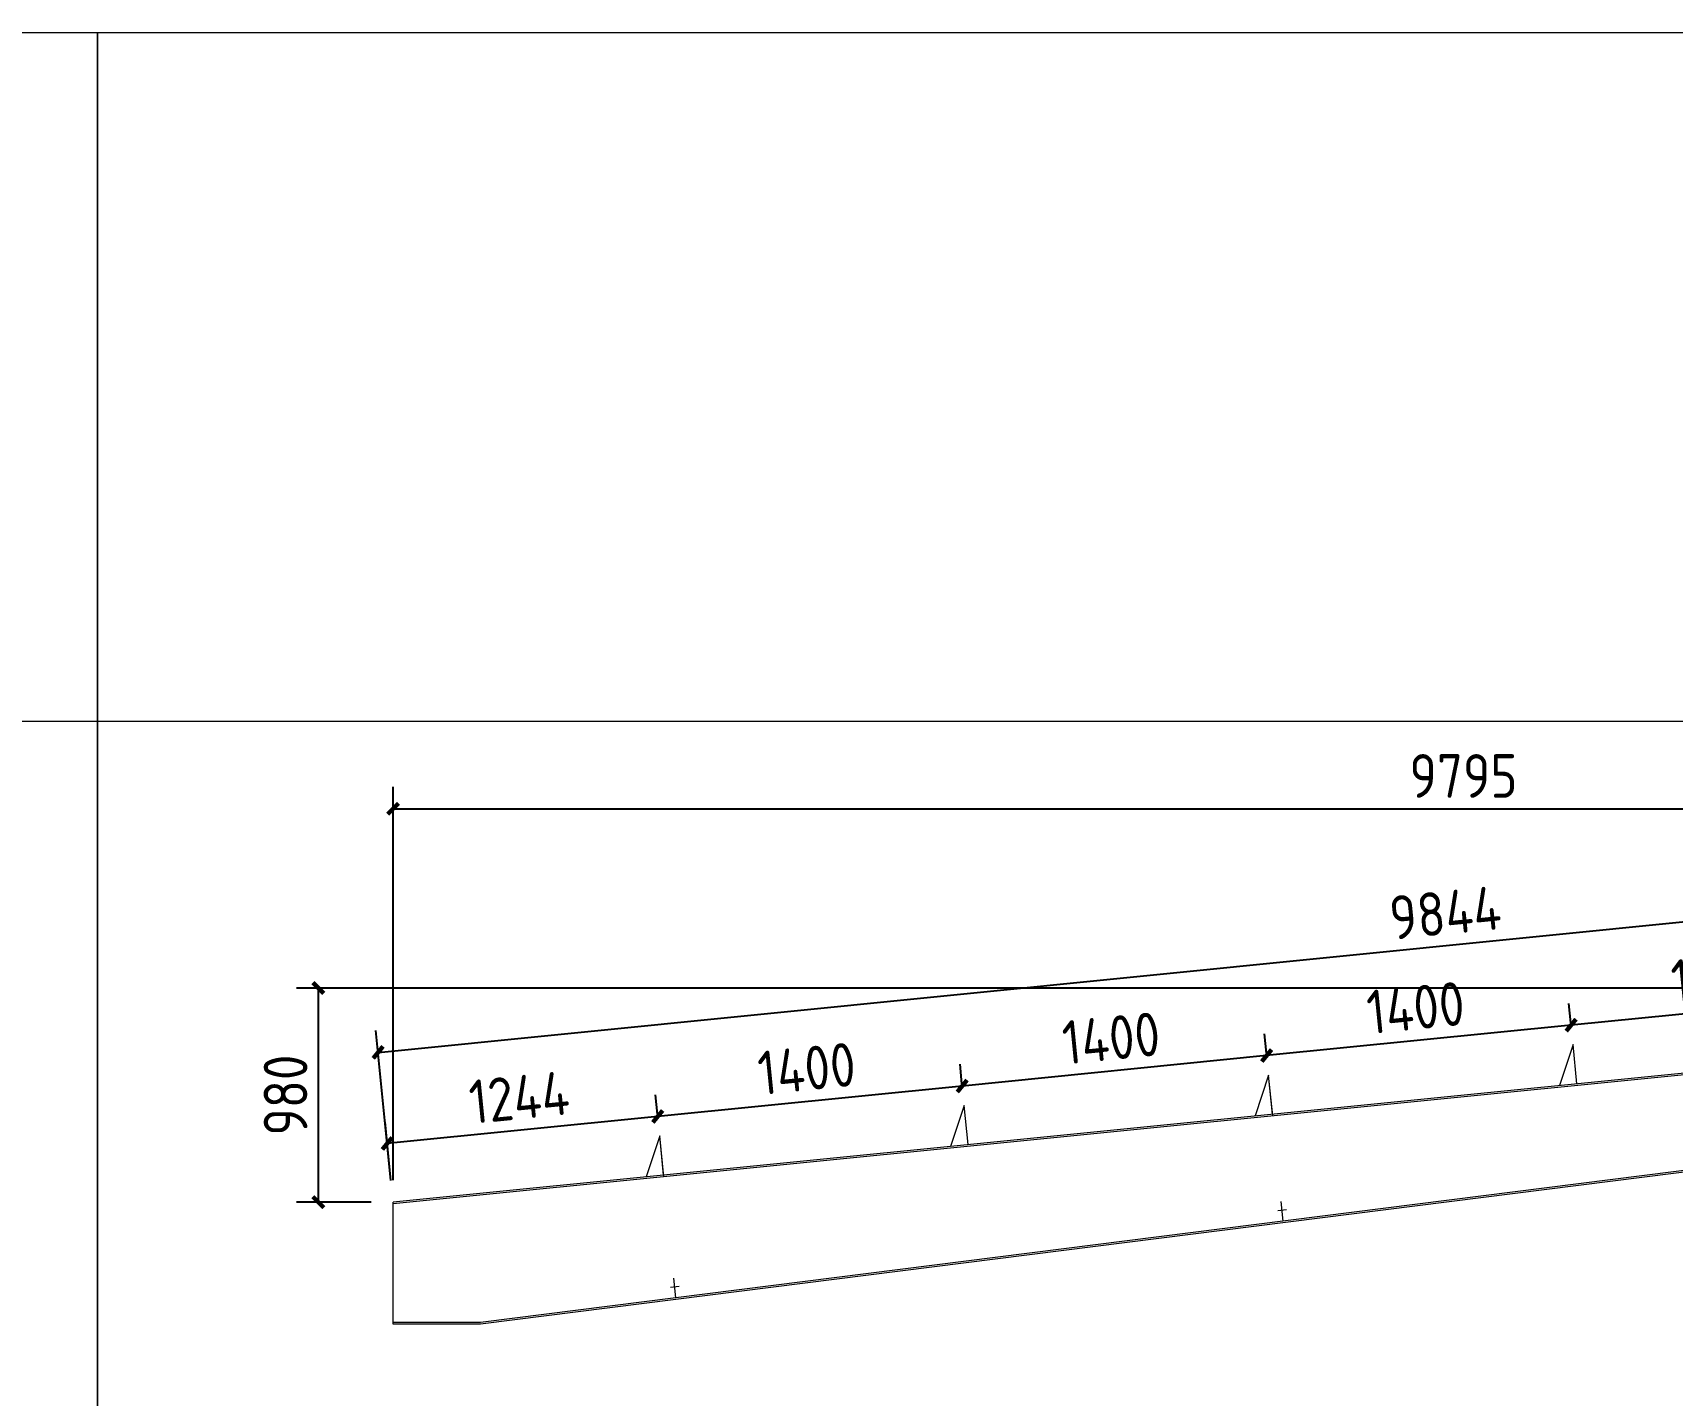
# Model space of a CAD drawing. Extents: x 485428 to 797698, y 56414 to 211814.
# Drawn here: x 763143 to 770644, y 152029 to 158264 of the extents above; entities that cross this region are included whole.
import ezdxf

# ---------------------------------------------------------------- set-up
doc = ezdxf.new("R2010")
doc.units = 0
doc.header["$LTSCALE"] = 1000
doc.header["$MEASUREMENT"] = 0
doc.layers.add('DOTE', color=1, linetype='Continuous')
doc.styles.get("Standard").update_dxf_attribs({"font": 'gbenor.shx', "bigfont": 'gbcbig.shx'})
doc.dimstyles.get("Standard").update_dxf_attribs({"dimscale": 100, "dimtxt": 2, "dimasz": 0.4, "dimexe": 0.5, "dimexo": 1, "dimgap": 0.5, "dimtad": 1, "dimdec": 0, "dimzin": 0, "dimdsep": 46, "dimtxsty": 'Standard', "dimblk": 'ARCHTICK', "dimcen": 0.09, "dimadec": 0, "dimazin": 0, "dimtfac": 1, "dimtdec": 0, "dimtix": 1, "dimtmove": 2, "dimatfit": 3, "dimfxl": 1, "dimtolj": 1, "dimtzin": 0, "dimarcsym": 0})

# ---------------------------------------------------------------- blocks, each defined once
blk = doc.blocks.new('_ArchTick')
at = {"color": 0, "linetype": 'ByBlock', "const_width": 0.4}
blk.add_lwpolyline([(-0.5, -0.5), (0.5, 0.5)], dxfattribs=at)
blk = doc.blocks.new('*D2428')
at = {"color": 3, "lineweight": -2}
for p, q in [((771573, 153872.6), (771564.1, 153961.7)), ((771574.1, 153862.2), (770181, 153722.9)), ((770180, 153733.3), (770171.1, 153822.4))]:
    blk.add_line(p, q, dxfattribs=at)
at = {"layer": 'Defpoints', "color": 0}
for p in [(771583, 153773.1), (770181, 153722.9), (770189.9, 153633.8)]:
    blk.add_point(p, dxfattribs=at)
at = {"color": 3, "lineweight": -2, "xscale": 50, "yscale": 50, "zscale": 50}
for p, rotation in [((771574.1, 153862.2), 5.710593137549313), ((770181, 153722.9), 185.7105931375493)]:
    blk.add_blockref('_ArchTick', p, dxfattribs=dict(at, rotation=rotation))
at = {"color": 0, "lineweight": 15, "insert": (770862.6, 153941.8), "char_height": 200, "attachment_point": 5, "rotation": 5.71059}
blk.add_mtext('\\A1;1400', dxfattribs=at)
blk = doc.blocks.new('*D2429')
at = {"color": 3, "lineweight": -2}
for p, q in [((770180, 153733.3), (770171.1, 153822.4)), ((770181, 153722.9), (768788, 153583.6)), ((768786.9, 153594), (768778, 153683.1))]:
    blk.add_line(p, q, dxfattribs=at)
at = {"layer": 'Defpoints', "color": 0}
for p in [(770189.9, 153633.8), (768788, 153583.6), (768796.9, 153494.5)]:
    blk.add_point(p, dxfattribs=at)
at = {"color": 3, "lineweight": -2, "xscale": 50, "yscale": 50, "zscale": 50}
for p, rotation in [((770181, 153722.9), 5.710593137549313), ((768788, 153583.6), 185.7105931375493)]:
    blk.add_blockref('_ArchTick', p, dxfattribs=dict(at, rotation=rotation))
at = {"color": 0, "lineweight": 15, "insert": (769469.6, 153802.5), "char_height": 200, "attachment_point": 5, "rotation": 5.71059}
blk.add_mtext('\\A1;1400', dxfattribs=at)
blk = doc.blocks.new('*D2430')
at = {"color": 3, "lineweight": -2}
for p, q in [((768786.9, 153594), (768778, 153683.1)), ((768788, 153583.6), (767394.9, 153444.3)), ((767393.9, 153454.7), (767385, 153543.8))]:
    blk.add_line(p, q, dxfattribs=at)
at = {"layer": 'Defpoints', "color": 0}
for p in [(768796.9, 153494.5), (767394.9, 153444.3), (767403.8, 153355.2)]:
    blk.add_point(p, dxfattribs=at)
at = {"color": 3, "lineweight": -2, "xscale": 50, "yscale": 50, "zscale": 50}
for p, rotation in [((768788, 153583.6), 5.710593137549313), ((767394.9, 153444.3), 185.7105931375493)]:
    blk.add_blockref('_ArchTick', p, dxfattribs=dict(at, rotation=rotation))
at = {"color": 0, "lineweight": 15, "insert": (768076.5, 153663.2), "char_height": 200, "attachment_point": 5, "rotation": 5.71059}
blk.add_mtext('\\A1;1400', dxfattribs=at)
blk = doc.blocks.new('*D2431')
at = {"color": 3, "lineweight": -2}
for p, q in [((767393.9, 153454.7), (767385, 153543.8)), ((766000.8, 153315.4), (765991.9, 153404.5)), ((767394.9, 153444.3), (766001.9, 153305))]:
    blk.add_line(p, q, dxfattribs=at)
at = {"layer": 'Defpoints', "color": 0}
for p in [(767403.8, 153355.2), (766001.9, 153305), (766010.8, 153215.9)]:
    blk.add_point(p, dxfattribs=at)
at = {"color": 3, "lineweight": -2, "xscale": 50, "yscale": 50, "zscale": 50}
for p, rotation in [((767394.9, 153444.3), 5.710593137549313), ((766001.9, 153305), 185.7105931375493)]:
    blk.add_blockref('_ArchTick', p, dxfattribs=dict(at, rotation=rotation))
at = {"color": 0, "lineweight": 15, "insert": (766683.5, 153523.9), "char_height": 200, "attachment_point": 5, "rotation": 5.71059}
blk.add_mtext('\\A1;1400', dxfattribs=at)
blk = doc.blocks.new('*D2432')
at = {"color": 3, "lineweight": -2}
for p, q in [((766000.8, 153315.4), (765991.9, 153404.5)), ((764781.1, 153012.5), (764754.2, 153280.8)), ((766001.9, 153305), (764764.2, 153181.3))]:
    blk.add_line(p, q, dxfattribs=at)
at = {"layer": 'Defpoints', "color": 0}
for p in [(764764.2, 153181.3), (766010.8, 153215.9), (764791, 152913)]:
    blk.add_point(p, dxfattribs=at)
at = {"color": 3, "lineweight": -2, "xscale": 50, "yscale": 50, "zscale": 50}
for p, rotation in [((766001.9, 153305), 5.710593137549313), ((764764.2, 153181.3), 185.7105931375493)]:
    blk.add_blockref('_ArchTick', p, dxfattribs=dict(at, rotation=rotation))
at = {"color": 0, "lineweight": 15, "insert": (765368.1, 153392.4), "char_height": 200, "attachment_point": 5, "rotation": 5.71059}
blk.add_mtext('\\A1;1244', dxfattribs=at)
blk = doc.blocks.new('*D2433')
at = {"color": 3, "lineweight": -2}
for p, q in [((774486, 153892.5), (764349, 153892.5)), ((764449, 153892.5), (764449, 152913)), ((764691, 152913), (764349, 152913))]:
    blk.add_line(p, q, dxfattribs=at)
at = {"layer": 'Defpoints', "color": 0}
for p in [(774586, 153892.5), (764449, 152913), (764791, 152913)]:
    blk.add_point(p, dxfattribs=at)
at = {"color": 3, "lineweight": -2, "xscale": 50, "yscale": 50, "zscale": 50}
for p, rotation in [((764449, 153892.5), 90), ((764449, 152913), 270)]:
    blk.add_blockref('_ArchTick', p, dxfattribs=dict(at, rotation=rotation))
at = {"color": 0, "lineweight": 15, "insert": (764299, 153402.8), "char_height": 200, "attachment_point": 5, "rotation": 90}
blk.add_mtext('\\A1;980', dxfattribs=at)
blk = doc.blocks.new('*D2434')
at = {"color": 3, "lineweight": -2}
for p, q in [((764791, 153013), (764791, 154813.3)), ((774586, 153992.5), (774586, 154813.3)), ((764791, 154713.3), (774586, 154713.3))]:
    blk.add_line(p, q, dxfattribs=at)
at = {"layer": 'Defpoints', "color": 0}
for p in [(774586, 154713.3), (774586, 153892.5), (764791, 152913)]:
    blk.add_point(p, dxfattribs=at)
at = {"color": 3, "lineweight": -2, "xscale": 50, "yscale": 50, "zscale": 50, "rotation": 180}
blk.add_blockref('_ArchTick', (764791, 154713.3), dxfattribs=at)
at = {"color": 3, "lineweight": -2, "xscale": 50, "yscale": 50, "zscale": 50}
blk.add_blockref('_ArchTick', (774586, 154713.3), dxfattribs=at)
at = {"color": 0, "lineweight": 15, "insert": (769688.5, 154863.3), "char_height": 200, "attachment_point": 5}
blk.add_mtext('\\A1;9795', dxfattribs=at)
blk = doc.blocks.new('*D2435')
at = {"color": 3, "lineweight": -2}
for p, q in [((774576.1, 153992), (774507.5, 154677.3)), ((764722.5, 153598.3), (774517.5, 154577.8)), ((764781.1, 153012.5), (764712.5, 153697.8))]:
    blk.add_line(p, q, dxfattribs=at)
at = {"layer": 'Defpoints', "color": 0}
for p in [(774517.5, 154577.8), (774586, 153892.5), (764791, 152913)]:
    blk.add_point(p, dxfattribs=at)
at = {"color": 3, "lineweight": -2, "xscale": 50, "yscale": 50, "zscale": 50}
for p, rotation in [((774517.5, 154577.8), 5.710593137485651), ((764722.5, 153598.3), 185.7105931374856)]:
    blk.add_blockref('_ArchTick', p, dxfattribs=dict(at, rotation=rotation))
at = {"color": 0, "lineweight": 15, "insert": (769605.1, 154237.3), "char_height": 200, "attachment_point": 5, "rotation": 5.71059}
blk.add_mtext('\\A1;9844', dxfattribs=at)

msp = doc.modelspace()

# ---------------------------------------------------------------- linework, layer by layer
at = {"lineweight": 15}
for p, q in [((774586, 153892.5), (764791, 152913)), ((774586, 153884.5), (764791, 152905)), ((774568, 153547), (765190.5, 152361.9)), ((774568, 153539), (765191, 152353.9)), ((768878.6, 152878.4), (768838.9, 152873.4)), ((766099.7, 152527.2), (766060, 152522.2)), ((765190.5, 152361.9), (764791, 152361.9)), ((765191, 152353.9), (764791, 152353.9))]:
    msp.add_line(p, q, dxfattribs=at)
at = {"color": 2, "lineweight": 15}
for p, q in [((770189.9, 153633.8), (770128.2, 153446.7)), ((770207.8, 153454.7), (770189.9, 153633.8)), ((770207.8, 153454.7), (770189.9, 153633.8)), ((768796.9, 153494.5), (768735.2, 153307.4)), ((768814.8, 153315.4), (768796.9, 153494.5)), ((768815.6, 153307.4), (768796.9, 153494.5)), ((767403.8, 153355.2), (767342.1, 153168.1)), ((767421.7, 153176.1), (767403.8, 153355.2)), ((767421.7, 153176.1), (767403.8, 153355.2)), ((766010.8, 153215.9), (765949.1, 153028.8)), ((766028.7, 153036.8), (766010.8, 153215.9)), ((766029.5, 153028.8), (766010.8, 153215.9)), ((768863.7, 152826.1), (768854.8, 152915.7)), ((766084.9, 152475), (766075.9, 152564.6))]:
    msp.add_line(p, q, dxfattribs=at)
at = {"lineweight": 15}
for points in [[(748588.1, 155114.2), (763438.1, 155114.2), (763438.1, 158264.2), (748588.1, 158264.2)], [(763438.1, 155114.2), (778288.1, 155114.2), (778288.1, 158264.2), (763438.1, 158264.2)], [(748588.1, 155114.2), (763438.1, 155114.2), (763438.1, 144614.2), (748588.1, 144614.2)], [(763438.1, 155114.2), (778288.1, 155114.2), (778288.1, 144614.2), (763438.1, 144614.2)]]:
    msp.add_lwpolyline(points, close=True, dxfattribs=at)
at = {"layer": 'DOTE', "lineweight": 15}
msp.add_line((764791, 152353.9), (764791, 152913), dxfattribs=at)

# ---------------------------------------------------------------- dimensions: what is measured, and where the dimension line sits
at = {"lineweight": 15}
dim = msp.add_linear_dim(base=(774586, 154713.3), p1=(764791, 152913), p2=(774586, 153892.5), dimstyle='Standard', override={"dimtxt": 2, "dimasz": 0.5, "dimexe": 1, "dimexo": 1, "dimclrd": 3, "dimclre": 3}, dxfattribs=at)
dim.commit()
dim.dimension.update_dxf_attribs({"geometry": '*D2434', "text_midpoint": (769688.5, 154863.3)})
dim = msp.add_aligned_dim(p1=(764791, 152913), p2=(774586, 153892.5), distance=688.7, dimstyle='Standard', override={"dimtxt": 2, "dimasz": 0.5, "dimexe": 1, "dimexo": 1, "dimclrd": 3, "dimclre": 3}, dxfattribs=at)
dim.commit()
dim.dimension.update_dxf_attribs({"geometry": '*D2435', "text_midpoint": (769605.1, 154237.3)})
for base, p1, p2, angle, picture, middle in [((770181, 153722.9), (771583, 153773.1), (770189.9, 153633.8), 5.71059, '*D2428', (770862.6, 153941.8)), ((764449.020044, 152913.0067655), (774586.0132671, 153892.5067655), (764791.0132671, 152913.0067655), 90, '*D2433', (764299.020044, 153402.7567655)), ((768788, 153583.6), (770189.9, 153633.8), (768796.9, 153494.5), 5.71059, '*D2429', (769469.6, 153802.5)), ((767394.9, 153444.3), (768796.9, 153494.5), (767403.8, 153355.2), 5.71059, '*D2430', (768076.5, 153663.2)), ((766001.9, 153305), (767403.8, 153355.2), (766010.8, 153215.9), 5.71059, '*D2431', (766683.5, 153523.9)), ((764764.2, 153181.3), (766010.8, 153215.9), (764791, 152913), 5.71059, '*D2432', (765368.1, 153392.4))]:
    dim = msp.add_linear_dim(base=base, p1=p1, p2=p2, angle=angle, dimstyle='Standard', override={"dimtxt": 2, "dimasz": 0.5, "dimexe": 1, "dimexo": 1, "dimclrd": 3, "dimclre": 3}, dxfattribs=at)
    dim.commit()
    dim.dimension.update_dxf_attribs({"geometry": picture, "text_midpoint": middle})

doc.saveas('drawing.dxf')
